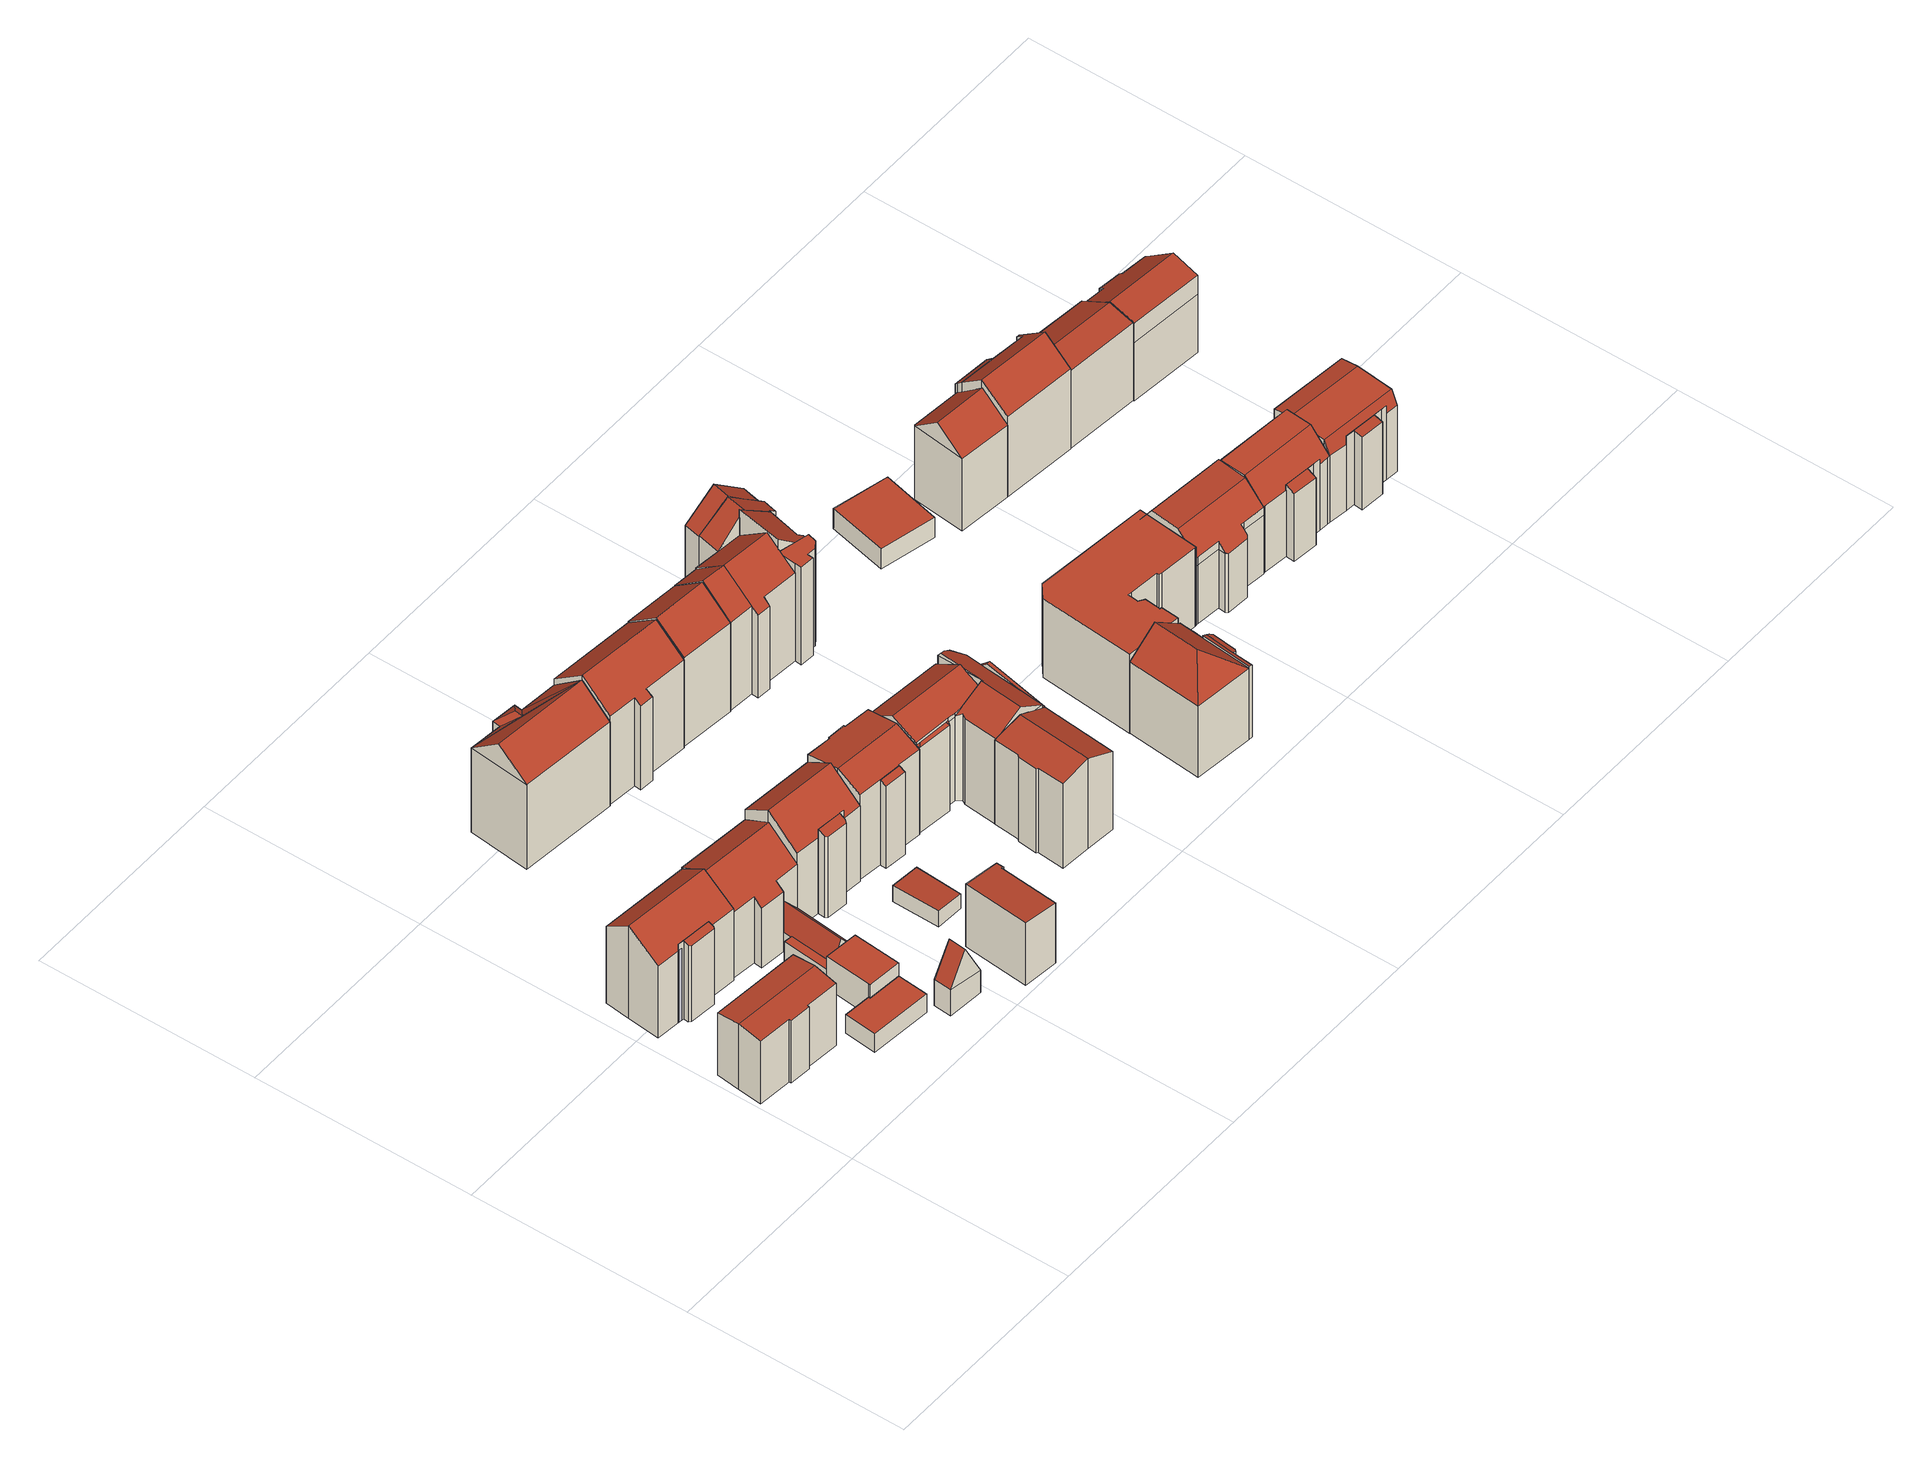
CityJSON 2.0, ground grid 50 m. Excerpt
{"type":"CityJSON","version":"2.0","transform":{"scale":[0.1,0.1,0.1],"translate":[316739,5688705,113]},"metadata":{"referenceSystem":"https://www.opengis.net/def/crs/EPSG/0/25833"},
"CityObjects":{
"building1":{"type":"Building","attributes":{"Dachtyp_tdc":"tdcGableRoof","Gemeindeschluessel":14713000,"Dachneigung":10.02,"QualitaetDacherkennung":60,"Geometrietyp2DReferenz":"3000","function":"31001_9998","roofType":"3100","measuredHeight":17.2},"geometry":[{"type":"MultiSurface","lod":"2","boundaries":[[[0,1,2,3]],[[1,4,5,2]],[[4,6,7,5]],[[6,8,9,7]],[[8,10,11,9]],[[10,12,13,11]],[[12,14,15,13]],[[14,16,17,15]],[[16,18,19,17]],[[18,0,3,19]],[[14,12,10,8]],[[8,6,4,1,0,18,16,14]],[[3,2,5,7,9,11,13,15,17,19]]],"semantics":{"surfaces":[{"type":"WallSurface"},{"type":"RoofSurface"},{"type":"GroundSurface"}],"values":[0,0,0,0,0,0,0,0,0,0,1,1,2]}}]},
"building2":{"type":"Building","attributes":{"Gemeindeschluessel":14713000,"Geometrietyp2DReferenz":"3000","function":"31001_9998","roofType":"9999"},"children":["building2-1","building2-2"]},
"building2-1":{"type":"BuildingPart","attributes":{"Dachtyp_tdc":"tdcGableRoof","Dachneigung":35.9,"QualitaetDacherkennung":57,"Geometrietyp2DReferenz":"3000","roofType":"3100","measuredHeight":24.06},"parents":["building2"],"geometry":[{"type":"MultiSurface","lod":"2","boundaries":[[[20,21,22,23]],[[21,24,25,22]],[[26,27,28,29]],[[27,30,31,28]],[[30,32,33,31]],[[32,34,35,33]],[[34,36,37,35]],[[36,20,23,37]],[[32,30,27,26,24,21,20]],[[20,36,34,32]],[[23,22,25,29,28,31,33,35,37]],[[26,29,25,24]]],"semantics":{"surfaces":[{"type":"WallSurface"},{"type":"RoofSurface"},{"type":"GroundSurface"},{"type":"ClosureSurface"}],"values":[0,0,0,0,0,0,0,0,1,1,2,3]}}]},
"building2-2":{"type":"BuildingPart","attributes":{"Dachtyp_tdc":"tdcPolyFlatRoof","Dachneigung":23.49,"QualitaetDacherkennung":41,"Geometrietyp2DReferenz":"3000","roofType":"2100","measuredHeight":20.35},"parents":["building2"],"geometry":[{"type":"MultiSurface","lod":"2","boundaries":[[[38,39,40,41]],[[39,42,28,40]],[[42,43,26,29,28]],[[44,45,46,25,24]],[[45,47,48,46]],[[47,49,50,48]],[[49,38,41,50]],[[49,47,45,44,43,42,39,38]],[[41,40,28,29,28,51,25,46,48,50]],[[24,52,53,42,27,26,43,44]],[[51,28,27,52]],[[25,51,52,24]],[[28,29,26,27]],[[52,27,42,53]]],"semantics":{"surfaces":[{"type":"WallSurface"},{"type":"RoofSurface"},{"type":"GroundSurface"},{"type":"ClosureSurface"}],"values":[0,0,0,0,0,0,0,1,2,0,3,3,3,3]}}]},
"building3":{"type":"Building","attributes":{"Dachtyp_tdc":"tdcPolyFlatRoof","Gemeindeschluessel":14713000,"Dachneigung":0,"QualitaetDacherkennung":30,"Geometrietyp2DReferenz":"3000","function":"31001_9998","roofType":"1000","measuredHeight":4.75},"geometry":[{"type":"MultiSurface","lod":"2","boundaries":[[[54,55,56,57]],[[55,58,59,56]],[[58,60,61,59]],[[60,62,63,61]],[[62,64,65,63]],[[64,54,57,65]],[[64,62,60,58,55,54]],[[57,56,59,61,63,65]]],"semantics":{"surfaces":[{"type":"WallSurface"},{"type":"RoofSurface"},{"type":"GroundSurface"}],"values":[0,0,0,0,0,0,1,2]}}]},
"building4":{"type":"Building","attributes":{"Dachtyp_tdc":"tdcPolyFlatRoof","Gemeindeschluessel":14713000,"Dachneigung":0,"QualitaetDacherkennung":68,"Geometrietyp2DReferenz":"3000","function":"31001_9998","roofType":"1000","measuredHeight":8.24},"geometry":[{"type":"MultiSurface","lod":"2","boundaries":[[[66,67,68,69]],[[67,70,71,68]],[[70,72,73,71]],[[72,74,75,73]],[[74,66,69,75]],[[74,72,70,67,66]],[[69,68,71,73,75]]],"semantics":{"surfaces":[{"type":"WallSurface"},{"type":"RoofSurface"},{"type":"GroundSurface"}],"values":[0,0,0,0,0,1,2]}}]},
"building5":{"type":"Building","attributes":{"Dachtyp_tdc":"tdcGableRoof","Gemeindeschluessel":14713000,"Dachneigung":63.87,"QualitaetDacherkennung":3,"Geometrietyp2DReferenz":"3000","function":"31001_9998","roofType":"3100","measuredHeight":14.45},"geometry":[{"type":"MultiSurface","lod":"2","boundaries":[[[76,77,78,79]],[[77,80,81,78]],[[80,82,83,81]],[[82,76,79,83]],[[80,77,84]],[[76,82,85]],[[77,76,85,84]],[[82,80,84,85]],[[79,78,81,83]]],"semantics":{"surfaces":[{"type":"WallSurface"},{"type":"RoofSurface"},{"type":"GroundSurface"}],"values":[0,0,0,0,0,0,1,1,2]}}]},
"building6":{"type":"Building","attributes":{"Gemeindeschluessel":14713000,"Geometrietyp2DReferenz":"3000","function":"31001_9998","roofType":"9999"},"children":["building6-1","building6-2"]},
"building6-1":{"type":"BuildingPart","attributes":{"Dachtyp_tdc":"tdcPolyFlatRoof","Dachneigung":0,"QualitaetDacherkennung":93,"Geometrietyp2DReferenz":"3000","roofType":"1000","measuredHeight":5.01},"parents":["building6"],"geometry":[{"type":"MultiSurface","lod":"2","boundaries":[[[86,87,88,89,90]],[[87,91,92,88]],[[91,93,94,95,92]],[[93,91,87,86]],[[89,88,92,95]],[[90,94,93,86]],[[89,95,94,90]]],"semantics":{"surfaces":[{"type":"WallSurface"},{"type":"RoofSurface"},{"type":"GroundSurface"},{"type":"ClosureSurface"}],"values":[0,0,0,1,2,0,3]}}]},
"building6-2":{"type":"BuildingPart","attributes":{"Dachtyp_tdc":"tdcGableRoof","Dachneigung":50.34,"QualitaetDacherkennung":5,"Geometrietyp2DReferenz":"3000","roofType":"3100","measuredHeight":10.01},"parents":["building6"],"geometry":[{"type":"MultiSurface","lod":"2","boundaries":[[[96,97,98,99]],[[97,90,89,98]],[[100,96,99,101]],[[90,97,102]],[[96,100,103]],[[97,96,103,102]],[[100,94,90,102,103]],[[99,98,89,95,101]],[[101,95,94,100]],[[95,89,90,94]]],"semantics":{"surfaces":[{"type":"WallSurface"},{"type":"RoofSurface"},{"type":"GroundSurface"},{"type":"ClosureSurface"}],"values":[0,0,0,0,0,1,1,2,0,3]}}]},
"building7":{"type":"Building","attributes":{"Dachtyp_tdc":"tdcFreeFormRoof","Gemeindeschluessel":14713000,"Dachneigung":40.19,"QualitaetDacherkennung":54,"Geometrietyp2DReferenz":"3000","function":"31001_9998","roofType":"5000","measuredHeight":23.34},"geometry":[{"type":"MultiSurface","lod":"2","boundaries":[[[104,105,106,107]],[[105,108,109,106]],[[108,110,111,109]],[[110,112,113,111]],[[112,114,115,113]],[[114,116,117,115]],[[116,118,119,117]],[[118,104,107,119]],[[120,104,118,121]],[[110,108,105,120,121,116,114,112]],[[105,104,120]],[[118,116,121]],[[107,106,109,111,113,115,117,119]]],"semantics":{"surfaces":[{"type":"WallSurface"},{"type":"RoofSurface"},{"type":"GroundSurface"}],"values":[0,0,0,0,0,0,0,0,1,1,0,0,2]}}]},
"building8":{"type":"Building","attributes":{"Dachtyp_tdc":"tdcPolyFlatRoof","Gemeindeschluessel":14713000,"Dachneigung":4.1,"QualitaetDacherkennung":72,"Geometrietyp2DReferenz":"3000","function":"31001_9998","roofType":"2100","measuredHeight":16.28},"geometry":[{"type":"MultiSurface","lod":"2","boundaries":[[[122,123,124,125]],[[123,126,127,124]],[[126,128,129,127]],[[128,130,131,129]],[[130,132,133,131]],[[132,134,135,133]],[[134,122,125,135]],[[134,132,130,128,126,123,122]],[[125,124,127,129,131,133,135]]],"semantics":{"surfaces":[{"type":"WallSurface"},{"type":"RoofSurface"},{"type":"GroundSurface"}],"values":[0,0,0,0,0,0,0,1,2]}}]},
"building9":{"type":"Building","attributes":{"Gemeindeschluessel":14713000,"Geometrietyp2DReferenz":"3000","function":"31001_9998","roofType":"9999"},"children":["building9-1","building9-2"]},
"building9-1":{"type":"BuildingPart","attributes":{"Dachtyp_tdc":"tdcPolyFlatRoof","Dachneigung":23.42,"QualitaetDacherkennung":42,"Geometrietyp2DReferenz":"3000","roofType":"2100","measuredHeight":21.93},"parents":["building9"],"geometry":[{"type":"MultiSurface","lod":"2","boundaries":[[[136,137,138,139]],[[137,140,141,138]],[[140,142,143,141]],[[142,144,145,143]],[[144,146,147,145]],[[146,148,149,150,147]],[[146,144,142,140,137,136,148]],[[150,138,139,138,141,143,145,147]],[[139,151,136,137,152,149,148,136]],[[139,138,152,151]],[[151,152,137,136]],[[150,149,152,138]]],"semantics":{"surfaces":[{"type":"WallSurface"},{"type":"RoofSurface"},{"type":"GroundSurface"},{"type":"ClosureSurface"}],"values":[0,0,0,0,0,0,1,2,0,3,3,3]}}]},
"building9-2":{"type":"BuildingPart","attributes":{"Dachtyp_tdc":"tdcGableRoof","Dachneigung":40.27,"QualitaetDacherkennung":61,"Geometrietyp2DReferenz":"3000","roofType":"3100","measuredHeight":25.98},"parents":["building9"],"geometry":[{"type":"MultiSurface","lod":"2","boundaries":[[[153,154,155,156]],[[154,151,139,155]],[[149,157,99,150]],[[157,158,159,99]],[[158,160,161,159]],[[160,162,163,161]],[[162,153,156,163]],[[158,157,149,152,151,154,153]],[[153,162,160,158]],[[156,155,139,138,150,99,159,161,163]],[[138,139,151,152]],[[150,138,152,149]]],"semantics":{"surfaces":[{"type":"WallSurface"},{"type":"RoofSurface"},{"type":"GroundSurface"},{"type":"ClosureSurface"}],"values":[0,0,0,0,0,0,0,1,1,2,3,3]}}]},
"building10":{"type":"Building","attributes":{"Dachtyp_tdc":"tdcFreeFormRoof","Gemeindeschluessel":14713000,"Dachneigung":40.84,"QualitaetDacherkennung":70,"Geometrietyp2DReferenz":"3000","function":"31001_9998","roofType":"5000","measuredHeight":28.18},"geometry":[{"type":"MultiSurface","lod":"2","boundaries":[[[164,165,166,167]],[[165,168,169,166]],[[168,170,171,169]],[[170,172,173,171]],[[172,174,175,173]],[[174,176,177,175]],[[176,178,179,177]],[[178,164,167,179]],[[180,178,176]],[[174,180,176]],[[181,180,174]],[[165,181,168]],[[165,180,181]],[[180,165,182]],[[183,181,174,172]],[[183,172,170]],[[181,183,170,168]],[[182,165,164]],[[180,182,164,178]],[[167,166,169,171,173,175,177,179]]],"semantics":{"surfaces":[{"type":"WallSurface"},{"type":"RoofSurface"},{"type":"GroundSurface"}],"values":[0,0,0,0,0,0,0,0,0,1,1,1,1,1,1,1,1,0,1,2]}}]},
"building11":{"type":"Building","attributes":{"Dachtyp_tdc":"tdcPolyFlatRoof","Gemeindeschluessel":14713000,"Dachneigung":2.95,"QualitaetDacherkennung":62,"Geometrietyp2DReferenz":"3000","function":"31001_9998","roofType":"2100","measuredHeight":4.14},"geometry":[{"type":"MultiSurface","lod":"2","boundaries":[[[184,185,186,187]],[[185,188,189,186]],[[188,190,191,189]],[[190,184,187,191]],[[190,188,185,184]],[[187,186,189,191]]],"semantics":{"surfaces":[{"type":"WallSurface"},{"type":"RoofSurface"},{"type":"GroundSurface"}],"values":[0,0,0,0,1,2]}}]},
"building12":{"type":"Building","attributes":{"Dachtyp_tdc":"tdcPolyFlatRoof","Gemeindeschluessel":14713000,"Dachneigung":0,"QualitaetDacherkennung":84,"Geometrietyp2DReferenz":"3000","function":"31001_9998","roofType":"1000","measuredHeight":3.02},"geometry":[{"type":"MultiSurface","lod":"2","boundaries":[[[192,193,194,195]],[[193,196,197,194]],[[196,198,199,197]],[[198,200,201,199]],[[200,192,195,201]],[[200,198,196,193,192]],[[195,194,197,199,201]]],"semantics":{"surfaces":[{"type":"WallSurface"},{"type":"RoofSurface"},{"type":"GroundSurface"}],"values":[0,0,0,0,0,1,2]}}]},
"building13":{"type":"Building","attributes":{"Gemeindeschluessel":14713000,"Geometrietyp2DReferenz":"3000","function":"31001_9998","roofType":"9999"},"children":["building13-1","building13-2"]},
"building13-1":{"type":"BuildingPart","attributes":{"Dachtyp_tdc":"tdcGableRoof","Dachneigung":10.89,"QualitaetDacherkennung":51,"Geometrietyp2DReferenz":"3000","roofType":"3100","measuredHeight":25.1},"parents":["building13"],"geometry":[{"type":"MultiSurface","lod":"2","boundaries":[[[202,203,204,205]],[[203,206,207,204]],[[206,208,209,207]],[[208,210,211,209]],[[210,212,213,211]],[[212,214,215,213]],[[214,216,217,215]],[[216,218,219,217]],[[218,220,221,219]],[[220,222,223,221]],[[222,224,225,223]],[[224,226,227,225]],[[220,218,216,214,212,210,208,206]],[[206,203,202,226,224,222,220]],[[227,205,204,207,209,211,213,215,217,219,221,223,225]],[[202,205,227,226]]],"semantics":{"surfaces":[{"type":"WallSurface"},{"type":"RoofSurface"},{"type":"GroundSurface"},{"type":"ClosureSurface"}],"values":[0,0,0,0,0,0,0,0,0,0,0,0,1,1,2,3]}}]},
"building13-2":{"type":"BuildingPart","attributes":{"Dachtyp_tdc":"tdcPolyFlatRoof","Dachneigung":27.3,"QualitaetDacherkennung":36,"Geometrietyp2DReferenz":"3000","roofType":"2100","measuredHeight":22.26},"parents":["building13"],"geometry":[{"type":"MultiSurface","lod":"2","boundaries":[[[228,202,205,229]],[[230,231,227,226]],[[230,228,229,231]],[[230,226,202,228]],[[229,205,227,231]],[[226,227,205,202]]],"semantics":{"surfaces":[{"type":"WallSurface"},{"type":"RoofSurface"},{"type":"GroundSurface"},{"type":"ClosureSurface"}],"values":[0,0,0,1,2,3]}}]},
"building14":{"type":"Building","attributes":{"Dachtyp_tdc":"tdcGableRoof","Gemeindeschluessel":14713000,"Dachneigung":39.32,"QualitaetDacherkennung":59,"Geometrietyp2DReferenz":"3000","function":"31001_9998","roofType":"3100","measuredHeight":28.78},"geometry":[{"type":"MultiSurface","lod":"2","boundaries":[[[232,233,234,235]],[[233,236,237,234]],[[236,238,239,237]],[[238,240,241,239]],[[240,242,243,241]],[[242,244,245,243]],[[244,246,247,245]],[[246,248,249,247]],[[248,250,251,249]],[[250,232,235,251]],[[246,244,242,240]],[[240,238,236,233,232,250,248,246]],[[235,234,237,239,241,243,245,247,249,251]]],"semantics":{"surfaces":[{"type":"WallSurface"},{"type":"RoofSurface"},{"type":"GroundSurface"}],"values":[0,0,0,0,0,0,0,0,0,0,1,1,2]}}]},
"building15":{"type":"Building","attributes":{"Dachtyp_tdc":"tdcGableRoof","Gemeindeschluessel":14713000,"Dachneigung":24.78,"QualitaetDacherkennung":76,"Geometrietyp2DReferenz":"3000","function":"31001_9998","roofType":"3100","measuredHeight":23.48},"geometry":[{"type":"MultiSurface","lod":"2","boundaries":[[[252,253,254,255]],[[253,256,257,254]],[[256,258,259,257]],[[258,260,261,259]],[[260,262,263,261]],[[262,264,265,263]],[[264,266,267,265]],[[266,268,269,267]],[[268,270,271,269]],[[270,272,273,271]],[[272,252,255,273]],[[268,266,264,262]],[[262,260,258,256,253,252,272,270,268]],[[255,254,257,259,261,263,265,267,269,271,273]]],"semantics":{"surfaces":[{"type":"WallSurface"},{"type":"RoofSurface"},{"type":"GroundSurface"}],"values":[0,0,0,0,0,0,0,0,0,0,0,1,1,2]}}]},
"building16":{"type":"Building","attributes":{"Gemeindeschluessel":14713000,"Geometrietyp2DReferenz":"3000","function":"31001_9998","roofType":"9999"},"children":["building16-1","building16-2","building16-3","building16-4"]},
"building16-1":{"type":"BuildingPart","attributes":{"Dachtyp_tdc":"tdcGableRoof","Dachneigung":33,"QualitaetDacherkennung":59,"Geometrietyp2DReferenz":"3000","roofType":"3100","measuredHeight":25.92},"parents":["building16"],"geometry":[{"type":"MultiSurface","lod":"2","boundaries":[[[274,275,276,277]],[[278,279,280,281]],[[282,283,284,285]],[[283,274,277,284]],[[274,283,286,287,288,289,290]],[[291,292,293,294,295,296,297,287,286]],[[278,298,293,292,299,279]],[[282,300,291,286,283]],[[274,290,275]],[[277,276,301,281,280,285,284]],[[301,276,275,302]],[[281,301,302,278]],[[285,280,279,282]],[[288,287,297]],[[275,290,289,296,295,302]],[[289,288,297,296]],[[293,298,294]],[[302,295,294,298,278]],[[291,300,299,292]],[[279,299,300,282]]],"semantics":{"surfaces":[{"type":"WallSurface"},{"type":"RoofSurface"},{"type":"GroundSurface"},{"type":"ClosureSurface"}],"values":[0,0,0,0,1,1,0,0,0,2,3,3,3,0,3,3,0,3,0,3]}}]},
"building16-2":{"type":"BuildingPart","attributes":{"Dachtyp_tdc":"tdcGableRoof","Dachneigung":10.07,"QualitaetDacherkennung":19,"Geometrietyp2DReferenz":"3000","roofType":"3100","measuredHeight":23.62},"parents":["building16"],"geometry":[{"type":"MultiSurface","lod":"2","boundaries":[[[303,304,305,306]],[[307,308,309,310]],[[308,303,306,309]],[[303,308,311]],[[304,303,311,312,313]],[[308,307,314,312,311]],[[306,305,310,309]],[[307,310,305,304]],[[312,314,313]],[[313,314,307,304]]],"semantics":{"surfaces":[{"type":"WallSurface"},{"type":"RoofSurface"},{"type":"GroundSurface"},{"type":"ClosureSurface"}],"values":[0,0,0,0,1,1,2,3,0,3]}}]},
"building16-3":{"type":"BuildingPart","attributes":{"Dachtyp_tdc":"tdcFreeFormRoof","Dachneigung":32.03,"QualitaetDacherkennung":66,"Geometrietyp2DReferenz":"3000","roofType":"5000","measuredHeight":25.92},"parents":["building16"],"geometry":[{"type":"MultiSurface","lod":"2","boundaries":[[[315,316,317,305,304]],[[316,318,319,317]],[[318,320,321,319]],[[320,298,278,281,321]],[[322,323,324,276,275,290]],[[323,325,326,324]],[[327,322,328]],[[329,330,298,320,318,316]],[[315,313,314,325,323,327,328,288,297,331,330,329]],[[323,322,327]],[[316,315,329]],[[331,294,298,330]],[[305,317,319,321,281,301,276,324,326,310]],[[295,294,331]],[[302,301,281,278]],[[302,278,298,294,295]],[[322,290,289]],[[296,295,331]],[[275,276,301,302]],[[275,302,295,296,289,290]],[[310,326,325,314,307]],[[304,313,315]],[[304,305,310,307]],[[304,307,314,313]],[[328,322,289,288]],[[297,296,331]],[[288,289,296,297]]],"semantics":{"surfaces":[{"type":"WallSurface"},{"type":"RoofSurface"},{"type":"GroundSurface"},{"type":"ClosureSurface"}],"values":[0,0,0,0,0,0,1,1,1,0,0,0,2,0,3,3,0,0,3,3,0,0,3,3,0,0,3]}}]},
"building16-4":{"type":"BuildingPart","attributes":{"Dachtyp_tdc":"tdcFreeFormRoof","Dachneigung":49.08,"QualitaetDacherkennung":13,"Geometrietyp2DReferenz":"3000","roofType":"5000","measuredHeight":22.92},"parents":["building16"],"geometry":[{"type":"MultiSurface","lod":"2","boundaries":[[[299,332,333,280,279]],[[332,334,335,333]],[[334,300,282,285,335]],[[336,300,334]],[[337,336,334,332]],[[337,332,299]],[[336,337,299,300]],[[280,333,335,285]],[[279,280,285,282]],[[279,282,300,299]]],"semantics":{"surfaces":[{"type":"WallSurface"},{"type":"RoofSurface"},{"type":"GroundSurface"},{"type":"ClosureSurface"}],"values":[0,0,0,1,1,1,1,2,3,3]}}]},
"building17":{"type":"Building","attributes":{"Dachtyp_tdc":"tdcGableRoof","Gemeindeschluessel":14713000,"Dachneigung":38.77,"QualitaetDacherkennung":57,"Geometrietyp2DReferenz":"3000","function":"31001_9998","roofType":"3100","measuredHeight":28.82},"geometry":[{"type":"MultiSurface","lod":"2","boundaries":[[[338,339,340,341]],[[339,342,343,340]],[[342,344,345,343]],[[344,338,341,345]],[[342,339,346]],[[338,344,347]],[[339,338,347,346]],[[344,342,346,347]],[[341,340,343,345]]],"semantics":{"surfaces":[{"type":"WallSurface"},{"type":"RoofSurface"},{"type":"GroundSurface"}],"values":[0,0,0,0,0,0,1,1,2]}}]},
"building18":{"type":"Building","attributes":{"Gemeindeschluessel":14713000,"Geometrietyp2DReferenz":"3000","function":"31001_9998","roofType":"9999"},"children":["building18-1","building18-2","building18-3","building18-4","building18-5","building18-6"]},
"building18-1":{"type":"BuildingPart","attributes":{"Dachtyp_tdc":"tdcGableRoof","Dachneigung":39.92,"QualitaetDacherkennung":69,"Geometrietyp2DReferenz":"3000","roofType":"3100","measuredHeight":28.72},"parents":["building18"],"geometry":[{"type":"MultiSurface","lod":"2","boundaries":[[[348,349,350,351]],[[349,352,353,354,350]],[[355,356,357,358,359]],[[360,361,362,363]],[[360,348,351,361]],[[364,365,356,355,366,367,368]],[[368,352,349,348,360,363,369,364]],[[351,350,354,370,371,359,358,372,362,361]],[[368,353,352]],[[370,354,353,368]],[[366,373,367]],[[367,373,371,370,368]],[[355,359,371,373,366]],[[365,357,356]],[[372,358,357,374]],[[374,357,365,364]],[[363,362,372,374]],[[363,374,364,369]]],"semantics":{"surfaces":[{"type":"WallSurface"},{"type":"RoofSurface"},{"type":"GroundSurface"},{"type":"ClosureSurface"}],"values":[0,0,0,0,0,1,1,2,0,3,0,3,3,0,3,3,3,3]}}]},
"building18-2":{"type":"BuildingPart","attributes":{"Dachtyp_tdc":"tdcGableRoof","Dachneigung":42.42,"QualitaetDacherkennung":49,"Geometrietyp2DReferenz":"3000","roofType":"3100","measuredHeight":28.83},"parents":["building18"],"geometry":[{"type":"MultiSurface","lod":"2","boundaries":[[[375,363,362,376]],[[357,377,378,358]],[[377,375,376,378]],[[375,377,379]],[[363,375,379,380,369]],[[377,357,365,380,379]],[[376,362,372,358,378]],[[357,358,372,374]],[[374,372,362,363]],[[369,380,365,364]],[[374,364,365,357]],[[363,369,364,374]]],"semantics":{"surfaces":[{"type":"WallSurface"},{"type":"RoofSurface"},{"type":"GroundSurface"},{"type":"ClosureSurface"}],"values":[0,0,0,0,1,1,2,3,3,0,3,3]}}]},
"building18-3":{"type":"BuildingPart","attributes":{"Dachtyp_tdc":"tdcPolyFlatRoof","Dachneigung":0,"QualitaetDacherkennung":38,"Geometrietyp2DReferenz":"3000","roofType":"1000","measuredHeight":25.51},"parents":["building18"],"geometry":[{"type":"MultiSurface","lod":"2","boundaries":[[[381,382,383,384,385]],[[382,386,387,383]],[[386,388,389,387]],[[388,390,391,389]],[[390,392,393,391]],[[392,394,395,396,393]],[[392,390,388,386,382,381,397,398,399,394]],[[396,400,384,383,387,389,391,393]],[[399,395,394]],[[400,396,395,399,398]],[[385,397,381]],[[384,400,398,397,385]]],"semantics":{"surfaces":[{"type":"WallSurface"},{"type":"RoofSurface"},{"type":"GroundSurface"},{"type":"ClosureSurface"}],"values":[0,0,0,0,0,0,1,2,0,3,0,3]}}]},
"building18-4":{"type":"BuildingPart","attributes":{"Dachtyp_tdc":"tdcGableRoof","Dachneigung":39.75,"QualitaetDacherkennung":52,"Geometrietyp2DReferenz":"3000","roofType":"3100","measuredHeight":28.75},"parents":["building18"],"geometry":[{"type":"MultiSurface","lod":"2","boundaries":[[[401,402,403,404]],[[402,405,406,403]],[[405,407,408,406]],[[405,402,409]],[[402,401,410,411,409]],[[407,405,409,411,412]],[[404,403,406,408,413]],[[404,413,414,401]],[[413,408,407,414]],[[410,415,412,411]],[[414,415,410,401]],[[407,412,415,414]]],"semantics":{"surfaces":[{"type":"WallSurface"},{"type":"RoofSurface"},{"type":"GroundSurface"},{"type":"ClosureSurface"}],"values":[0,0,0,0,1,1,2,3,3,0,3,3]}}]},
"building18-5":{"type":"BuildingPart","attributes":{"Dachtyp_tdc":"tdcPolyFlatRoof","Dachneigung":39.08,"QualitaetDacherkennung":51,"Geometrietyp2DReferenz":"3000","roofType":"2100","measuredHeight":29.74},"parents":["building18"],"geometry":[{"type":"MultiSurface","lod":"2","boundaries":[[[353,416,417,354]],[[416,418,419,417]],[[418,420,421,419]],[[420,385,384,421]],[[420,418,416,353,368,422,423,397,385]],[[384,400,424,371,370,354,417,419,421]],[[398,397,423,425]],[[400,384,385,397,398]],[[373,426,425,423,422,367]],[[373,371,424,426]],[[424,400,398,425,426]],[[368,367,422]],[[353,354,370,368]],[[370,371,373,367,368]]],"semantics":{"surfaces":[{"type":"WallSurface"},{"type":"RoofSurface"},{"type":"GroundSurface"},{"type":"ClosureSurface"}],"values":[0,0,0,0,1,2,0,3,0,3,3,0,3,3]}}]},
"building18-6":{"type":"BuildingPart","attributes":{"Dachtyp_tdc":"tdcGableRoof","Dachneigung":39.68,"QualitaetDacherkennung":53,"Geometrietyp2DReferenz":"3000","roofType":"3100","measuredHeight":28.72},"parents":["building18"],"geometry":[{"type":"MultiSurface","lod":"2","boundaries":[[[395,427,428,396]],[[427,429,430,428]],[[429,431,432,430]],[[431,401,404,432]],[[433,434,355,359,408,407]],[[415,410,401,431,429,427,395,399,425,426]],[[426,373,366,434,433,412,415]],[[371,424,400,396,428,430,432,404,413,408,359]],[[424,371,373,426]],[[399,398,425]],[[395,396,400,398,399]],[[424,426,425,398,400]],[[413,404,401,414]],[[414,401,410,415]],[[433,407,412]],[[413,414,407,408]],[[407,414,415,412]],[[366,355,434]],[[373,371,359,355,366]]],"semantics":{"surfaces":[{"type":"WallSurface"},{"type":"RoofSurface"},{"type":"GroundSurface"},{"type":"ClosureSurface"}],"values":[0,0,0,0,0,1,1,2,3,0,3,3,3,3,0,3,3,0,3]}}]},
"building19":{"type":"Building","attributes":{"Gemeindeschluessel":14713000,"Geometrietyp2DReferenz":"3000","function":"31001_9998","roofType":"9999"},"children":["building19-1","building19-2","building19-3"]},
"building19-1":{"type":"BuildingPart","attributes":{"Dachtyp_tdc":"tdcPolyFlatRoof","Dachneigung":22.2,"QualitaetDacherkennung":83,"Geometrietyp2DReferenz":"3000","roofType":"2100","measuredHeight":18.84},"parents":["building19"],"geometry":[{"type":"MultiSurface","lod":"2","boundaries":[[[435,436,437,438]],[[439,440,441,442]],[[439,443,444,440]],[[443,445,446,444]],[[445,435,438,446]],[[445,443,439,442,436,435]],[[438,437,441,440,444,446]],[[442,441,437,436]]],"semantics":{"surfaces":[{"type":"WallSurface"},{"type":"RoofSurface"},{"type":"GroundSurface"},{"type":"ClosureSurface"}],"values":[0,0,0,0,0,1,2,3]}}]},
"building19-2":{"type":"BuildingPart","attributes":{"Dachtyp_tdc":"tdcPolyFlatRoof","Dachneigung":24.42,"QualitaetDacherkennung":50,"Geometrietyp2DReferenz":"3000","roofType":"2100","measuredHeight":19.28},"parents":["building19"],"geometry":[{"type":"MultiSurface","lod":"2","boundaries":[[[447,448,449,450,451]],[[452,442,441,453,454]],[[436,447,451,437]],[[436,442,452,448,447]],[[451,450,453,441,437]],[[454,449,448,452]],[[454,453,450,449]],[[437,441,442,436]]],"semantics":{"surfaces":[{"type":"WallSurface"},{"type":"RoofSurface"},{"type":"GroundSurface"},{"type":"ClosureSurface"}],"values":[0,0,0,1,2,0,3,3]}}]},
"building19-3":{"type":"BuildingPart","attributes":{"Dachtyp_tdc":"tdcHipAndGableRoof","Dachneigung":38.39,"QualitaetDacherkennung":65,"Geometrietyp2DReferenz":"3000","roofType":"5000","measuredHeight":24.11},"parents":["building19"],"geometry":[{"type":"MultiSurface","lod":"2","boundaries":[[[455,456,457,458]],[[456,459,460,457]],[[459,461,462,460]],[[461,454,453,462]],[[449,463,464,450]],[[463,465,466,464]],[[465,467,468,466]],[[467,455,458,468]],[[463,449,469]],[[449,454,461,459,456,455,467,469]],[[467,465,463,469]],[[458,457,460,462,453,450,464,466,468]],[[449,450,453,454]]],"semantics":{"surfaces":[{"type":"WallSurface"},{"type":"RoofSurface"},{"type":"GroundSurface"},{"type":"ClosureSurface"}],"values":[0,0,0,0,0,0,0,0,1,1,1,2,3]}}]},
"building20":{"type":"Building","attributes":{"Dachtyp_tdc":"tdcPolyFlatRoof","Gemeindeschluessel":14713000,"Dachneigung":0,"QualitaetDacherkennung":39,"Geometrietyp2DReferenz":"3000","function":"31001_9998","roofType":"1000","measuredHeight":20.65},"geometry":[{"type":"MultiSurface","lod":"2","boundaries":[[[470,471,472,473]],[[471,474,475,472]],[[474,476,477,475]],[[476,478,479,477]],[[478,480,481,479]],[[480,482,483,481]],[[482,484,485,483]],[[484,486,487,485]],[[486,488,489,487]],[[488,490,491,489]],[[490,492,493,491]],[[492,494,495,493]],[[494,496,497,495]],[[496,498,499,497]],[[498,500,501,499]],[[500,502,503,501]],[[502,504,505,503]],[[504,470,473,505]],[[504,502,500,498,496,494,492,490,488,486,484,482,480,478,476,474,471,470]],[[473,472,475,477,479,481,483,485,487,489,491,493,495,497,499,501,503,505]]],"semantics":{"surfaces":[{"type":"WallSurface"},{"type":"RoofSurface"},{"type":"GroundSurface"}],"values":[0,0,0,0,0,0,0,0,0,0,0,0,0,0,0,0,0,0,1,2]}}]},
"building21":{"type":"Building","attributes":{"Dachtyp_tdc":"tdcPolyFlatRoof","Gemeindeschluessel":14713000,"Dachneigung":0,"QualitaetDacherkennung":41,"Geometrietyp2DReferenz":"3000","function":"31001_9998","roofType":"1000","measuredHeight":5.13},"geometry":[{"type":"MultiSurface","lod":"2","boundaries":[[[506,507,508,509]],[[507,510,511,508]],[[510,512,513,511]],[[512,506,509,513]],[[512,510,507,506]],[[509,508,511,513]]],"semantics":{"surfaces":[{"type":"WallSurface"},{"type":"RoofSurface"},{"type":"GroundSurface"}],"values":[0,0,0,0,1,2]}}]},
"building22":{"type":"Building","attributes":{"Dachtyp_tdc":"tdcFreeFormRoof","Gemeindeschluessel":14713000,"Dachneigung":44.91,"QualitaetDacherkennung":64,"Geometrietyp2DReferenz":"3000","function":"31001_9998","roofType":"5000","measuredHeight":22.14},"geometry":[{"type":"MultiSurface","lod":"2","boundaries":[[[514,515,516,517]],[[515,518,519,516]],[[518,520,521,519]],[[520,522,523,521]],[[522,524,525,523]],[[524,526,527,525]],[[526,528,529,527]],[[528,530,531,529]],[[530,532,533,531]],[[532,534,535,533]],[[534,536,537,535]],[[536,538,539,537]],[[538,540,541,539]],[[540,542,543,541]],[[542,514,517,543]],[[544,545,546,547]],[[548,549,550,551,552,553,554,555,556,557,540,538,558]],[[546,553,552,547]],[[534,548,558,536]],[[536,558,538]],[[540,557,542]],[[542,557,556,514]],[[514,556,555,515]],[[515,555,554,518]],[[518,554,553,546,545,520]],[[524,547,552,526]],[[526,552,551,528]],[[528,551,550,530]],[[530,550,549,532]],[[532,549,548,534]],[[522,544,547,524]],[[520,545,544,522]],[[517,516,519,521,523,525,527,529,531,533,535,537,539,541,543]]],"semantics":{"surfaces":[{"type":"WallSurface"},{"type":"RoofSurface"},{"type":"GroundSurface"}],"values":[0,0,0,0,0,0,0,0,0,0,0,0,0,0,0,1,1,1,0,0,0,0,0,0,0,0,0,0,0,0,0,0,2]}}]},
"building23":{"type":"Building","attributes":{"Dachtyp_tdc":"tdcFreeFormRoof","Gemeindeschluessel":14713000,"Dachneigung":40.91,"QualitaetDacherkennung":55,"Geometrietyp2DReferenz":"3000","function":"31001_9998","roofType":"5000","measuredHeight":24.21},"geometry":[{"type":"MultiSurface","lod":"2","boundaries":[[[559,560,561,562]],[[560,563,564,561]],[[563,565,566,564]],[[565,567,568,566]],[[567,559,562,568]],[[569,559,567,565,570]],[[560,569,570,563]],[[560,559,569]],[[565,563,570]],[[562,561,564,566,568]]],"semantics":{"surfaces":[{"type":"WallSurface"},{"type":"RoofSurface"},{"type":"GroundSurface"}],"values":[0,0,0,0,0,1,1,0,0,2]}}]},
"building24":{"type":"Building","attributes":{"Gemeindeschluessel":14713000,"Geometrietyp2DReferenz":"3000","function":"31001_9998","roofType":"9999"},"children":["building24-1","building24-2"]},
"building24-1":{"type":"BuildingPart","attributes":{"Dachtyp_tdc":"tdcPolyFlatRoof","Dachneigung":24.41,"QualitaetDacherkennung":50,"Geometrietyp2DReferenz":"3000","roofType":"2100","measuredHeight":18.61},"parents":["building24"],"geometry":[{"type":"MultiSurface","lod":"2","boundaries":[[[571,572,573,574,575]],[[572,576,577,573]],[[576,578,579,577]],[[578,580,581,579]],[[580,582,583,584,581]],[[585,582,580,578,576,572,571]],[[573,577,579,581,584,586,574]],[[587,583,582,585]],[[587,586,584,583]],[[588,587,585,571]],[[588,574,586,587]],[[575,588,571]],[[575,574,588]]],"semantics":{"surfaces":[{"type":"WallSurface"},{"type":"RoofSurface"},{"type":"GroundSurface"},{"type":"ClosureSurface"}],"values":[0,0,0,0,0,1,2,0,3,0,3,0,3]}}]},
"building24-2":{"type":"BuildingPart","attributes":{"Dachtyp_tdc":"tdcCutGableRoof","Dachneigung":46.72,"QualitaetDacherkennung":66,"Geometrietyp2DReferenz":"3000","roofType":"9999","measuredHeight":22.33},"parents":["building24"],"geometry":[{"type":"MultiSurface","lod":"2","boundaries":[[[589,590,591,592]],[[590,593,594,591]],[[593,595,596,594]],[[595,597,598,596]],[[597,599,600,598]],[[599,575,574,600]],[[583,601,602,584]],[[601,551,603,602]],[[551,604,605,603]],[[604,606,607,605]],[[606,589,592,607]],[[593,590,589,606]],[[604,551,601,583,587,588,575,599,597,595]],[[606,604,595,593]],[[592,591,594,596,598,600,574,586,584,602,603,605,607]],[[574,575,588]],[[586,574,588,587]],[[583,584,586,587]]],"semantics":{"surfaces":[{"type":"WallSurface"},{"type":"RoofSurface"},{"type":"GroundSurface"},{"type":"ClosureSurface"}],"values":[0,0,0,0,0,0,0,0,0,0,0,1,1,1,2,3,3,3]}}]},
"building25":{"type":"Building","attributes":{"Gemeindeschluessel":14713000,"Geometrietyp2DReferenz":"3000","function":"31001_9998","roofType":"9999"},"children":["building25-1","building25-2"]},
"building25-1":{"type":"BuildingPart","attributes":{"Dachtyp_tdc":"tdcPolyFlatRoof","Dachneigung":42.55,"QualitaetDacherkennung":33,"Geometrietyp2DReferenz":"3000","roofType":"2100","measuredHeight":22.14},"parents":["building25"],"geometry":[{"type":"MultiSurface","lod":"2","boundaries":[[[608,609,610,611]],[[609,612,613,610]],[[612,614,615,613]],[[608,611,616,617]],[[617,614,612,609,608]],[[611,610,613,615,616]],[[617,616,615,614]]],"semantics":{"surfaces":[{"type":"WallSurface"},{"type":"RoofSurface"},{"type":"GroundSurface"},{"type":"ClosureSurface"}],"values":[0,0,0,0,1,2,3]}}]},
"building25-2":{"type":"BuildingPart","attributes":{"Dachtyp_tdc":"tdcGableRoof","Dachneigung":39.83,"QualitaetDacherkennung":64,"Geometrietyp2DReferenz":"3000","roofType":"3100","measuredHeight":26.23},"parents":["building25"],"geometry":[{"type":"MultiSurface","lod":"2","boundaries":[[[618,619,620,621]],[[619,622,623,620]],[[622,624,625,623]],[[624,626,627,625]],[[626,628,629,627]],[[628,630,631,629]],[[630,617,616,631]],[[614,618,621,615]],[[630,628,626,624]],[[624,622,619,618,614,617,630]],[[621,620,623,625,627,629,631,616,615]],[[615,616,617,614]]],"semantics":{"surfaces":[{"type":"WallSurface"},{"type":"RoofSurface"},{"type":"GroundSurface"},{"type":"ClosureSurface"}],"values":[0,0,0,0,0,0,0,0,1,1,2,3]}}]},
"building26":{"type":"Building","attributes":{"Gemeindeschluessel":14713000,"Geometrietyp2DReferenz":"3000","function":"31001_9998","roofType":"9999"},"children":["building26-1","building26-2"]},
"building26-1":{"type":"BuildingPart","attributes":{"Dachtyp_tdc":"tdcPolyFlatRoof","Dachneigung":10.56,"QualitaetDacherkennung":49,"Geometrietyp2DReferenz":"3000","roofType":"2100","measuredHeight":19.31},"parents":["building26"],"geometry":[{"type":"MultiSurface","lod":"2","boundaries":[[[632,633,634]],[[632,635,636,633]],[[635,637,638,636]],[[637,639,640,638]],[[639,641,642,640]],[[641,643,644,642]],[[643,645,646,647,644]],[[645,643,641,639,637,635,632,648]],[[649,633,636,638,640,642,644,647]],[[632,634,650,648]],[[634,633,649,650]],[[650,646,645,648]],[[650,649,647,646]]],"semantics":{"surfaces":[{"type":"WallSurface"},{"type":"RoofSurface"},{"type":"GroundSurface"},{"type":"ClosureSurface"}],"values":[0,0,0,0,0,0,0,1,2,0,3,0,3]}}]},
"building26-2":{"type":"BuildingPart","attributes":{"Dachtyp_tdc":"tdcCutGableRoof","Dachneigung":1.22,"QualitaetDacherkennung":58,"Geometrietyp2DReferenz":"3000","roofType":"9999","measuredHeight":20.7},"parents":["building26"],"geometry":[{"type":"MultiSurface","lod":"2","boundaries":[[[651,652,653,591]],[[652,654,655,653]],[[654,656,657,655]],[[656,658,659,657]],[[658,634,633,659]],[[646,597,598,647]],[[597,660,661,598]],[[660,662,663,661]],[[662,651,591,663]],[[654,652,651,662]],[[660,597,646,650,634,658,656]],[[662,660,656,654]],[[591,653,655,657,659,633,649,647,598,661,663]],[[650,649,633,634]],[[646,647,649,650]]],"semantics":{"surfaces":[{"type":"WallSurface"},{"type":"RoofSurface"},{"type":"GroundSurface"},{"type":"ClosureSurface"}],"values":[0,0,0,0,0,0,0,0,0,1,1,1,2,3,3]}}]},
"building27":{"type":"Building","attributes":{"Gemeindeschluessel":14713000,"Geometrietyp2DReferenz":"3000","function":"31001_9998","roofType":"9999"},"children":["building27-1","building27-2"]},
"building27-1":{"type":"BuildingPart","attributes":{"Dachtyp_tdc":"tdcPolyFlatRoof","Dachneigung":8.23,"QualitaetDacherkennung":33,"Geometrietyp2DReferenz":"3000","roofType":"2100","measuredHeight":16.03},"parents":["building27"],"geometry":[{"type":"MultiSurface","lod":"2","boundaries":[[[664,665,666,667]],[[668,669,670,671]],[[669,664,667,670]],[[669,668,665,664]],[[667,666,671,670]],[[671,666,665,668]]],"semantics":{"surfaces":[{"type":"WallSurface"},{"type":"RoofSurface"},{"type":"GroundSurface"},{"type":"ClosureSurface"}],"values":[0,0,0,1,2,3]}}]},
"building27-2":{"type":"BuildingPart","attributes":{"Dachtyp_tdc":"tdcGableRoof","Dachneigung":31.88,"QualitaetDacherkennung":60,"Geometrietyp2DReferenz":"3000","roofType":"3100","measuredHeight":21.57},"parents":["building27"],"geometry":[{"type":"MultiSurface","lod":"2","boundaries":[[[672,666,665]],[[672,673,674,666]],[[673,675,676,674]],[[675,677,678,676]],[[677,679,680,678]],[[679,681,682,680]],[[681,683,684,682]],[[683,685,671,684]],[[685,668,671]],[[681,679,677,675]],[[675,673,672,685,683,681]],[[666,674,676,678,680,682,684,671]],[[672,665,668,685]],[[665,666,671,668]]],"semantics":{"surfaces":[{"type":"WallSurface"},{"type":"RoofSurface"},{"type":"GroundSurface"},{"type":"ClosureSurface"}],"values":[0,0,0,0,0,0,0,0,0,1,1,2,0,3]}}]},
"building28":{"type":"Building","attributes":{"Dachtyp_tdc":"tdcFreeFormRoof","Gemeindeschluessel":14713000,"Dachneigung":39.31,"QualitaetDacherkennung":57,"Geometrietyp2DReferenz":"3000","function":"31001_9998","roofType":"5000","measuredHeight":21.82},"geometry":[{"type":"MultiSurface","lod":"2","boundaries":[[[686,687,688,689]],[[687,690,691,688]],[[690,692,693,691]],[[692,694,695,693]],[[694,696,697,695]],[[696,698,699,697]],[[698,700,701,699]],[[700,702,703,701]],[[702,704,705,703]],[[704,686,689,705]],[[706,696,694,707,708,709,710,711,712]],[[713,714,715,710,709]],[[702,711,710,715,704]],[[704,715,714,686]],[[686,714,713,687]],[[687,713,709,708,690]],[[698,706,712,700]],[[700,712,711,702]],[[692,707,694]],[[690,708,707,692]],[[696,706,698]],[[689,688,691,693,695,697,699,701,703,705]]],"semantics":{"surfaces":[{"type":"WallSurface"},{"type":"RoofSurface"},{"type":"GroundSurface"}],"values":[0,0,0,0,0,0,0,0,0,0,1,1,0,0,0,0,0,0,0,0,0,2]}}]}
},
"vertices":[
[134,202,174],[85,206,174],[85,206,12],[134,202,12],[85,211,175],[85,211,12],[8,218,175],[8,218,12],[13,272,184],[13,272,12],[19,326,175],[19,326,12],[223,307,175],[223,307,12],[218,253,184],[218,253,12],[212,199,175],[212,199,12],[135,206,175],[135,206,12],
[242,527,249],[235,453,195],[235,453,8],[242,527,8],[168,460,195],[168,460,8],[86,468,195],[87,468,195],[87,468,8],[86,468,8],[32,473,195],[32,473,8],[40,547,249],[40,547,8],[46,604,209],[46,604,8],[248,583,209],[248,583,8],
[99,455,207],[100,466,212],[100,466,8],[99,455,8],[87,468,212],[86,468,212],[168,460,212],[167,448,207],[167,448,8],[164,444,205],[164,444,8],[104,450,205],[104,450,8],[100,467,8],[100,467,195],[100,467,212],
[304,194,68],[304,190,68],[304,190,20],[304,194,20],[381,183,68],[381,183,20],[375,114,68],[375,114,20],[235,127,68],[235,127,20],[242,200,68],[242,200,20],
[304,190,102],[304,194,102],[304,194,19],[304,190,19],[314,299,102],[314,299,19],[390,291,102],[390,291,19],[381,183,102],[381,183,19],
[393,72,90],[396,112,90],[396,112,22],[393,72,22],[478,104,80],[478,104,22],[474,65,80],[474,65,22],[435,108,167],[432,68,167],
[333,297,68],[314,299,68],[314,299,18],[333,297,18],[333,297,65],[324,404,68],[324,404,18],[343,402,68],[343,402,65],[343,402,18],
[404,435,73],[390,291,72],[390,291,18],[404,435,18],[347,441,65],[347,441,18],[353,295,118],[367,439,118],
[417,566,213],[404,435,186],[404,435,14],[417,566,14],[347,441,186],[347,441,14],[345,422,170],[345,422,14],[287,428,170],[287,428,14],[289,447,186],[289,447,14],[235,453,186],[235,453,14],[248,583,213],[248,583,14],[411,507,247],[242,524,247],
[633,149,182],[632,132,182],[632,132,25],[633,149,25],[628,133,182],[628,133,25],[616,0,182],[616,0,25],[537,8,188],[537,8,25],[550,157,188],[550,157,25],[623,150,182],[623,150,25],
[527,422,237],[517,423,237],[517,423,18],[527,422,18],[515,409,231],[515,409,18],[510,403,228],[510,403,18],[462,408,228],[462,408,18],[458,413,230],[458,413,18],[459,429,237],[459,429,215],[459,429,18],[527,422,215],[517,423,215],
[579,491,277],[572,418,215],[572,418,18],[579,491,18],[404,435,215],[411,508,277],[411,508,18],[417,566,239],[417,566,18],[585,549,239],[585,549,18],
[229,928,232],[244,1067,232],[244,1067,12],[229,928,12],[320,1059,232],[320,1059,12],[322,1077,232],[322,1077,12],[380,1071,232],[380,1071,12],[378,1053,232],[378,1053,12],[466,1045,232],[466,1045,12],[452,905,232],[452,905,12],[459,975,293],[346,1027,258],[236,997,292],[348,1045,258],
[620,222,66],[558,226,69],[558,226,28],[620,222,28],[559,333,69],[559,333,28],[626,329,66],[626,329,28],
[692,210,67],[689,148,67],[689,148,37],[692,210,37],[633,149,67],[633,149,37],[623,150,67],[623,150,37],[627,215,67],[627,215,37],
[625,412,244],[572,418,244],[572,418,22],[625,412,22],[578,475,273],[578,475,22],[585,549,258],[585,549,22],[643,543,258],[643,543,22],[644,546,258],[644,546,22],[685,542,258],[685,542,22],[685,539,258],[685,539,22],[745,532,258],[745,532,22],[737,459,273],[737,459,22],[731,402,244],[731,402,22],[676,408,244],[676,408,22],[676,407,244],[676,407,22],
[624,397,237],[624,397,22],[674,392,237],[674,392,22],
[548,880,235],[516,883,235],[516,883,17],[548,880,17],[517,898,247],[517,898,17],[452,905,247],[452,905,17],[459,975,305],[459,975,17],[466,1045,248],[466,1045,17],[664,1025,248],[664,1025,17],[657,955,305],[657,955,17],[650,885,247],[650,885,17],[549,895,247],[549,895,17],
[815,196,252],[819,240,252],[819,240,33],[815,196,33],[823,244,253],[823,244,33],[828,302,253],[828,302,33],[833,302,254],[833,302,33],[897,296,268],[897,296,33],[964,290,237],[964,290,33],[948,121,237],[948,121,33],[882,127,268],[882,127,33],[813,133,253],[813,133,33],[818,194,253],[818,194,33],
[925,513,244],[924,507,244],[924,507,26],[925,513,26],[836,401,244],[819,403,244],[819,403,26],[836,401,26],[732,411,244],[745,532,244],[745,532,26],[732,411,26],[738,469,285],[919,451,285],[919,456,282],[920,466,275],[924,507,249],[732,411,255],[819,403,255],[836,401,255],[855,400,255],[913,394,256],[917,437,278],[918,444,282],[836,401,247],[819,403,249],[732,411,249],[913,394,26],[913,394,244],
[964,290,238],[956,290,238],[956,290,26],[964,290,26],[971,452,237],[979,451,237],[979,451,26],[971,452,26],[977,427,262],[969,427,262],[962,353,249],[970,440,249],
[956,290,249],[833,302,250],[833,302,26],[840,380,250],[840,380,26],[846,390,252],[846,390,26],[924,507,271],[954,503,263],[954,503,26],[974,480,249],[974,480,26],[940,505,271],[924,499,281],[899,296,285],[908,395,285],[913,394,282],
[810,393,249],[810,393,26],[731,402,249],[731,402,26],[736,406,255],[808,399,255],
[664,1025,251],[789,1013,251],[789,1013,21],[664,1025,21],[774,872,252],[774,872,21],[650,885,252],[650,885,21],[782,943,309],[657,955,309],
[1061,987,243],[1047,990,255],[1047,990,24],[1061,987,24],[1046,987,255],[1046,987,254],[1046,987,24],[905,1001,253],[917,1054,253],[917,1054,250],[917,1054,24],[905,1001,24],[1069,1019,243],[1069,1019,24],[1054,1022,24],[1054,1022,255],[985,1038,311],[958,1044,289],[907,1001,255],[962,995,301],[975,994,311],[1019,1030,283],[975,994,24],[962,995,24],[985,1038,24],[962,995,255],[985,1038,252],
[1063,1062,255],[1063,1062,24],[926,1093,250],[926,1093,24],[993,1078,313],[984,1039,313],
[1022,881,279],[1017,860,279],[1017,860,24],[1022,881,24],[1022,881,254],[1001,849,279],[1001,849,24],[980,851,279],[980,851,24],[979,837,279],[979,837,24],[946,840,279],[946,840,24],[948,855,279],[948,855,253],[948,855,24],[991,888,279],[952,897,279],[951,887,279],[952,897,24],
[831,866,253],[774,872,253],[774,872,24],[831,866,24],[789,1013,252],[789,1013,24],[846,1007,252],[846,1007,24],[782,943,312],[834,893,275],[838,937,312],[840,950,301],[838,937,24],[838,937,253],[838,937,311],
[1029,913,254],[1029,913,24],[1043,909,242],[1043,909,24],[1036,878,242],[1036,878,24],[962,995,322],[952,897,312],[955,925,24],[952,897,288],[955,925,311],
[864,863,253],[864,863,24],[862,848,240],[862,848,24],[830,851,240],[830,851,24],[846,1007,255],[905,1001,255],
[1305,109,219],[1298,110,222],[1298,110,34],[1305,109,34],[1311,175,220],[1311,175,34],[1305,176,34],[1305,176,222],[1316,169,218],[1316,169,34],[1310,114,217],[1310,114,34],
[1293,62,222],[1285,62,225],[1285,62,220],[1285,62,34],[1293,62,34],[1295,178,227],[1295,178,34],[1295,178,220],
[1294,234,225],[1300,233,221],[1300,233,34],[1294,234,34],[1299,225,220],[1299,225,34],[1297,197,221],[1297,197,34],[1149,77,220],[1149,77,34],[1165,247,220],[1165,247,34],[1231,240,275],[1231,240,34],[1222,135,275],
[1165,247,239],[1183,461,239],[1183,461,33],[1165,247,33],[1213,486,239],[1213,486,33],[1474,459,239],[1474,459,33],[1460,319,239],[1460,319,33],[1457,319,239],[1457,319,33],[1369,328,239],[1369,328,33],[1362,329,239],[1362,329,33],[1362,335,239],[1362,335,33],[1295,342,239],[1295,342,33],[1286,343,239],[1286,343,33],[1285,331,239],[1285,331,33],[1284,319,239],[1284,319,33],[1293,313,239],[1293,313,33],[1296,311,239],[1296,311,33],[1293,275,239],[1293,275,33],[1297,274,239],[1297,274,33],[1294,234,239],[1294,234,33],
[1256,1002,84],[1382,973,84],[1382,973,32],[1256,1002,32],[1351,840,84],[1351,840,32],[1226,869,84],[1226,869,32],
[1520,312,188],[1466,318,188],[1466,318,35],[1520,312,35],[1460,319,188],[1460,319,35],[1474,459,188],[1474,459,35],[1654,441,188],[1654,441,35],[1651,412,188],[1651,412,35],[1645,346,188],[1645,346,35],[1640,300,188],[1640,300,35],[1589,306,188],[1589,306,35],[1580,307,188],[1580,307,35],[1579,299,188],[1579,299,35],[1578,291,188],[1578,291,35],[1573,287,188],[1573,287,35],[1522,291,188],[1522,291,35],[1518,296,188],[1518,296,35],[1654,441,213],[1474,459,213],[1471,430,257],[1651,412,257],[1579,299,202],[1580,307,209],[1589,306,209],[1640,300,209],[1645,346,254],[1465,364,254],[1460,319,209],[1466,318,209],[1520,312,209],[1518,296,192],[1578,291,193],
[1526,922,220],[1514,796,221],[1514,796,33],[1526,922,33],[1394,809,222],[1394,809,33],[1406,928,225],[1406,928,33],[1412,933,220],[1412,933,33],[1520,859,275],[1400,870,275],
[1791,286,222],[1775,287,222],[1775,287,36],[1791,286,36],[1791,286,208],[1759,288,222],[1759,288,36],[1757,268,212],[1757,268,36],[1699,274,213],[1699,274,36],[1701,294,222],[1701,294,208],[1701,294,36],[1701,295,222],[1701,295,36],[1701,295,209],[1791,286,209],
[1654,441,209],[1834,424,209],[1834,424,36],[1654,441,36],[1830,390,257],[1830,390,36],[1824,331,259],[1824,331,36],[1819,284,209],[1819,284,36],[1814,284,209],[1814,284,36],[1645,300,209],[1645,300,36],[1640,300,36],[1645,348,259],[1645,348,36],[1651,407,257],[1651,407,36],
[1526,922,244],[1526,926,240],[1526,926,34],[1526,922,34],[1611,918,240],[1611,918,34],[1610,901,255],[1610,901,34],[1524,910,34],[1524,910,255],
[1687,893,255],[1689,908,243],[1689,908,34],[1687,893,34],[1695,907,243],[1695,907,34],[1689,843,296],[1689,843,34],[1683,779,243],[1683,779,34],[1514,796,243],[1514,796,34],[1520,860,296],[1520,860,34],
[1969,268,229],[1969,268,36],[1969,268,209],[1958,269,229],[1958,269,36],[1938,271,229],[1938,271,36],[1936,251,225],[1936,251,36],[1881,256,225],[1881,256,36],[1883,276,229],[1883,276,36],[1863,278,229],[1863,278,208],[1863,278,36],[1863,279,229],[1863,279,36],[1863,279,209],
[1834,424,234],[2014,405,234],[2014,405,36],[2009,364,243],[2009,364,36],[2001,279,241],[2001,279,36],[1999,265,209],[1999,265,36],[1821,298,241],[1821,298,36],[1830,383,243],[1830,383,36],
[1806,906,194],[1805,897,195],[1805,897,35],[1806,906,35],[1752,902,195],[1753,912,194],[1753,912,35],[1752,902,35],
[1805,897,207],[1864,891,207],[1864,891,35],[1857,821,251],[1857,821,35],[1852,763,237],[1852,763,35],[1683,779,237],[1683,779,35],[1688,838,251],[1688,838,35],[1695,907,207],[1695,907,35],[1752,902,207],
[1851,760,188],[1852,763,188],[1852,763,36],[1851,760,36],[1864,891,188],[1864,891,36],[1922,885,188],[1922,885,36],[1923,896,188],[1923,896,36],[1976,890,188],[1976,890,36],[1975,881,188],[1975,881,36],[2034,875,188],[2034,875,36],[2034,870,188],[2034,870,36],[2021,743,188],[2021,743,36],[1975,881,196],[1922,885,196],[1864,891,196],[1857,820,254],[2027,804,254],[2034,870,199],[2034,875,196],[1852,763,239],[1851,760,238],[2021,743,238]
]}
